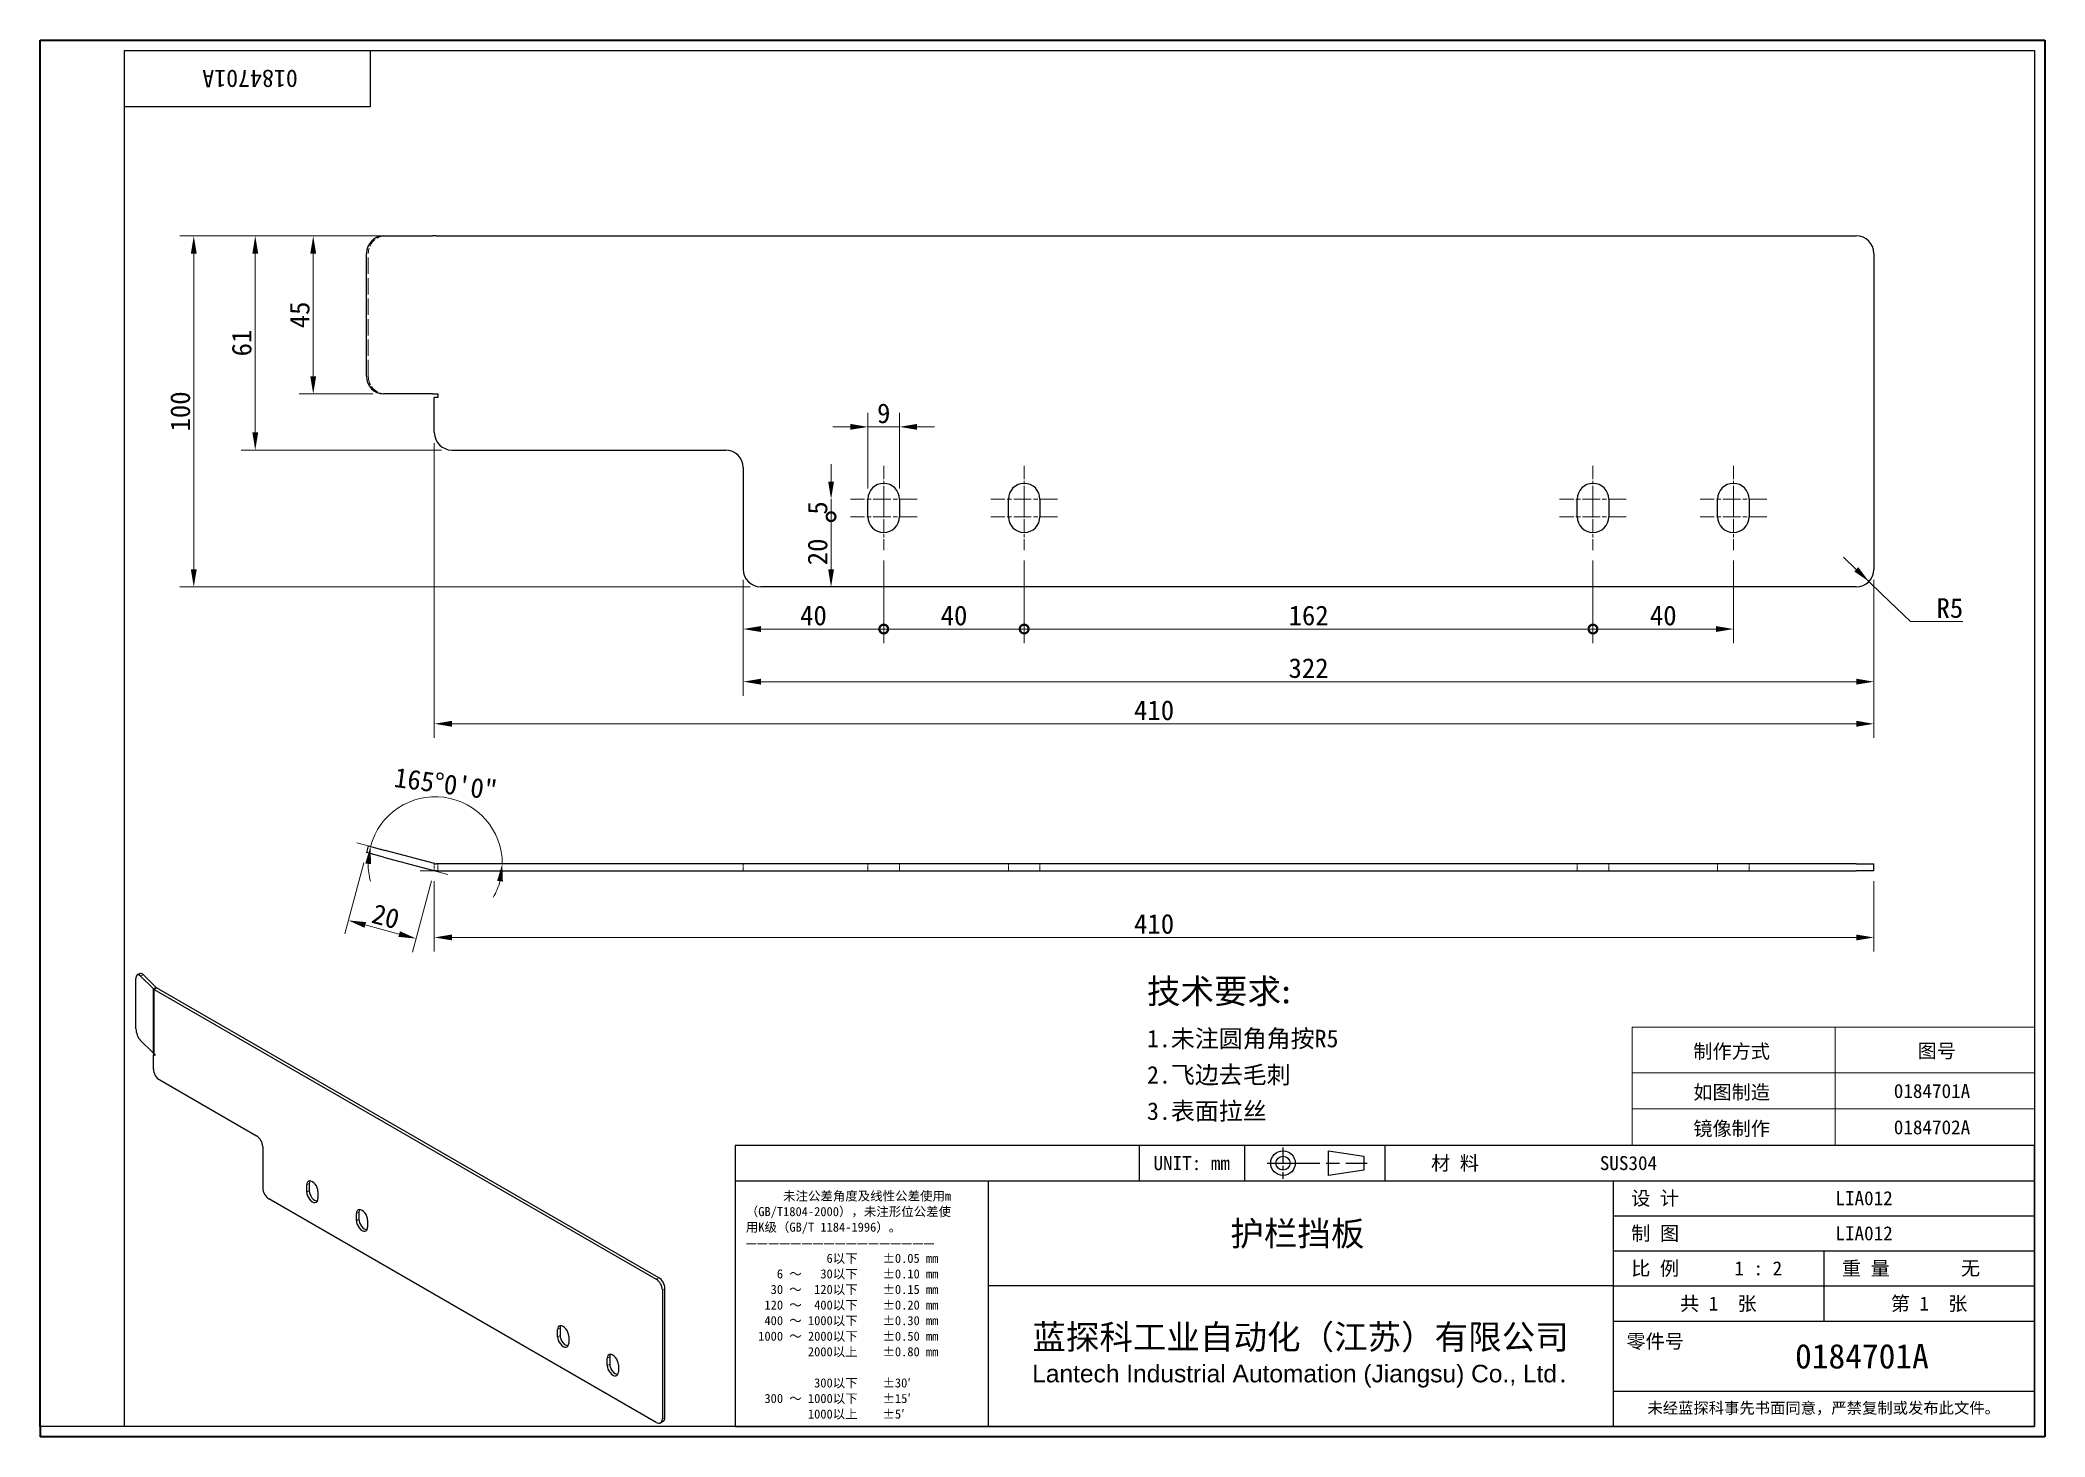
# Model space of a CAD drawing. Header units: millimetres. Extents: x 12 to 583, y 11 to 409.
import ezdxf
from ezdxf.enums import TextEntityAlignment as Align

# ---------------------------------------------------------------- set-up
doc = ezdxf.new("R2010")
doc.units = ezdxf.units.MM
doc.header["$LTSCALE"] = 2
doc.linetypes.add('CHAIN', pattern=[0.3543, 0.2362, -0.0295, 0.0591, -0.0295])
doc.linetypes.add('DASHED', pattern=[0.2067, 0.1654, -0.0413])
for name, color, linetype, lineweight in [('1', 7, 'Continuous', 18), ('可见 (ISO)', 7, 'Continuous', 25), ('可见窄的 (ISO)', 7, 'Continuous', 18), ('图框 (ISO)', 7, 'Continuous', 35), ('标题 (ISO)', 7, 'Continuous', 25)]:
    doc.layers.add(name, color=color, linetype=linetype, lineweight=lineweight)
for name, color, linetype, lineweight, true_color in [('中心标记 (ISO)', 1, 'CHAIN', 18, 0xff0000), ('尺寸 (ISO)', 7, 'Continuous', 18, 0x008000), ('符号 (ISO)', 7, 'Continuous', 18, 0x008000), ('隐藏 (ISO)', 5, 'DASHED', 18, 0x0000ff)]:
    doc.layers.add(name, color=color, linetype=linetype, lineweight=lineweight, true_color=true_color)
doc.styles.add('文本样式164', font='SimSun.ttf')
doc.styles.add('文本样式165', font='SimSun.ttf')
doc.styles.add('文本样式74', font='SimSun.ttf')
doc.styles.add('最新国标', font='simfang.ttf')
doc.styles.add('注释文本 (ISO)', font='simfang.ttf')
doc.dimstyles.new('默认 (GB)', dxfattribs={"dimscale": 2, "dimtxt": 2.8, "dimasz": 2.5, "dimexe": 2, "dimexo": 1.5, "dimgap": 0.5, "dimtad": 1, "dimtoh": 1, "dimdsep": 46, "dimtxsty": '最新国标', "dimcen": 0.09, "dimdle": 10, "dimclrd": 256, "dimclre": 256, "dimclrt": 256, "dimaunit": 1, "dimadec": 3, "dimazin": 2, "dimtfac": 0.535714, "dimtdec": 3, "dimtmove": 0, "dimatfit": 3, "dimfxl": 0, "dimtolj": 1, "dimlwd": -1, "dimlwe": -1, "dimarcsym": 0})

# ---------------------------------------------------------------- blocks, each defined once
blk = doc.blocks.new('图框 最新国标')
at = {"layer": '图框 (ISO)'}
for p, q in [((6, 7), (6, 204.5)), ((6, 204.5), (291.5, 204.5)), ((291.5, 204.5), (291.5, 5.5)), ((6, 7), (6, 5.5)), ((6, 7), (6, 5.5)), ((291.5, 5.5), (6, 5.5))]:
    blk.add_line(p, q, dxfattribs=at)
at = {"layer": '图框 (ISO)', "color": 7, "linetype": 'Continuous', "lineweight": 25}
for p, q in [((18, 203), (290, 203)), ((18, 7), (18, 203)), ((18, 203), (290, 203)), ((53, 203), (53, 195)), ((290, 203), (290, 7)), ((290, 203), (290, 7)), ((53, 195), (18, 195)), ((290, 7), (6, 7)), ((290, 7), (18, 7))]:
    blk.add_line(p, q, dxfattribs=at)
at = {"layer": '图框 (ISO)', "style": '文本样式74'}
blk.add_attdef('零件代号_001', (42.7, 200.25), '', height=2.5, rotation=180, dxfattribs=at)
blk = doc.blocks.new('标题栏 最新国标')
at = {"layer": '标题 (ISO)'}
for p, q in [((381.98, -183.84), (196.98, -183.84)), ((196.98, -183.84), (196.98, -223.84)), ((254.48, -183.84), (254.48, -188.84)), ((269.48, -183.84), (269.48, -188.84)), ((281.48, -188.09), (281.48, -184.59)), ((281.48, -184.59), (286.48, -185.34)), ((286.48, -185.34), (286.48, -187.34)), ((289.48, -183.84), (289.48, -188.84)), ((381.98, -223.84), (381.98, -183.84)), ((383.48, -183.84), (383.48, -225.34)), ((286.48, -187.34), (281.48, -188.09)), ((196.98, -188.84), (381.98, -188.84)), ((232.98, -188.84), (232.98, -223.84)), ((321.98, -188.84), (321.98, -223.84)), ((321.98, -193.84), (381.98, -193.84)), ((321.98, -198.84), (381.98, -198.84)), ((351.98, -198.84), (351.98, -208.84)), ((321.98, -203.84), (232.98, -203.84)), ((321.98, -203.84), (381.98, -203.84)), ((321.98, -208.84), (381.98, -208.84)), ((321.98, -218.84), (381.98, -218.84)), ((196.98, -223.84), (381.98, -223.84)), ((383.48, -225.34), (196.98, -225.34))]:
    blk.add_line(p, q, dxfattribs=at)
at = {"layer": '标题 (ISO)', "linetype": 'CHAIN', "ltscale": 5.000333}
blk.add_line((274.98, -184.09), (274.98, -188.59), dxfattribs=at)
at = {"layer": '标题 (ISO)', "linetype": 'CHAIN', "ltscale": 15.834605}
blk.add_line((272.73, -186.34), (286.98, -186.34), dxfattribs=at)
at = {"layer": '标题 (ISO)'}
for radius in [1.75, 1]:
    blk.add_circle((274.98, -186.34), radius, dxfattribs=at)
at = {"layer": '1', "style": '文本样式164'}
for s, p in [('UNIT: mm', (261.98, -186.34)), ('材 料', (299.48, -186.34)), ('设 计', (327.98, -191.34)), ('制 图', (327.98, -196.34)), ('比 例', (327.98, -201.34)), ('重 量', (357.98, -201.34)), ('共 1  张', (336.98, -206.34)), ('第 1  张', (366.98, -206.34))]:
    blk.add_text(s, height=2, dxfattribs=at).set_placement(p, align=Align.MIDDLE_CENTER)
at = {"layer": '标题 (ISO)', "style": '注释文本 (ISO)'}
for s, insert, char_height, attachment_point, line_spacing_factor in [('\\fSimSun|b0|i0;{\\H1.3000;      未注公差角度及线性公差使用m\\P}\\fSimSun|b0|i0;{\\H1.3000;（GB/T1804-2000），未注形位公差使\\P}\\fSimSun|b0|i0;{\\H1.3000;用K级（GB/T 1184-1996）。\\P}\\fSimSun|b0|i0;{\\H1.3000;—————————————————\\P}\\fSimSun|b0|i0;{\\H1.3000;             6以下    ±0.05 mm\\P}\\fSimSun|b0|i0;{\\H1.3000;     6 ～   30以下    ±0.10 mm\\P}\\fSimSun|b0|i0;{\\H1.3000;    30 ～  120以下    ±0.15 mm\\P}\\fSimSun|b0|i0;{\\H1.3000;   120 ～  400以下    ±0.20 mm\\P}\\fSimSun|b0|i0;{\\H1.3000;   400 ～ 1000以下    ±0.30 mm\\P}\\fSimSun|b0|i0;{\\H1.3000;  1000 ～ 2000以下    ±0.50 mm\\P}\\fSimSun|b0|i0;{\\H1.3000;          2000以上    ±0.80 mm\\P}\\fSimSun|b0|i0;{\\H1.3000;\\P}\\fSimSun|b0|i0;{\\H1.3000;           300以下    ±30′\\P}\\fSimSun|b0|i0;{\\H1.3000;   300 ～ 1000以下    ±15′\\P}\\fSimSun|b0|i0;{\\H1.3000;          1000以上    ±5′}', (198.48, -206.63), 1.3, 4, 1.023913), ('{\\fMicrosoft YaHei|b0|i0|c134|p34;\\H1.75x;蓝探科工业自动化（江苏）有限公司\\P\\fArial|b0|i0|c0|p34;\\H0.71429x;Lantech Industrial Automation (Jiangsu) Co., Ltd\\fFangSong|b0|i0|c134|p49;.\\H1.15195x; }', (277.48, -213.84), 2, 5, 0.978695)]:
    blk.add_mtext(s, dxfattribs=dict(at, insert=insert, char_height=char_height, attachment_point=attachment_point, line_spacing_factor=line_spacing_factor))
at = {"layer": '标题 (ISO)', "attachment_point": 5, "style": '注释文本 (ISO)'}
for s, insert, char_height in [('\\fFangSong|b0|i0;零件号', (327.98, -211.84), 2), ('\\fSimSun|b0|i0;{\\H1.6000;未经蓝探科事先书面同意，严禁复制或发布此文件。}', (351.98, -221.34), 1.6)]:
    blk.add_mtext(s, dxfattribs=dict(at, insert=insert, char_height=char_height))
at = {"layer": '标题 (ISO)'}
for tag, p, height, style in [('材料_001', (320.09, -187.33), 2, '注释文本 (ISO)'), ('设计人_001', (353.65, -192.33), 2, '注释文本 (ISO)'), ('库存编号_001', (267.48, -198.12), 3.5, '文本样式165'), ('设计人_001', (353.65, -197.33), 2, '注释文本 (ISO)'), ('视图比例_001', (339.26, -202.33), 2, '注释文本 (ISO)'), ('质量\\P3;_001', (371.53, -202.3), 2, '注释文本 (ISO)'), ('零件代号_001', (347.9, -215.59), 3.5, '文本样式165')]:
    blk.add_attdef(tag, p, '', height=height, dxfattribs=dict(at, style=style))
blk = doc.blocks.new('*D5')
at = {"layer": 'Defpoints', "color": 0, "transparency": 16777216}
for p in [(109.79, 353.19), (89.79, 308.19), (109.79, 308.19)]:
    blk.add_point(p, dxfattribs=at)
at = {"layer": '尺寸 (ISO)', "color": 116, "true_color": 0x00803f, "transparency": 16777216}
for p, q in [((106.79, 353.19), (85.79, 353.19)), ((89.79, 348.19), (89.79, 313.19)), ((106.79, 308.19), (85.79, 308.19))]:
    blk.add_line(p, q, dxfattribs=at)
for points in [[(88.96, 348.19), (90.62, 348.19), (89.79, 353.19)], [(88.96, 313.19), (90.62, 313.19), (89.79, 308.19)]]:
    blk.add_solid(points, dxfattribs=at)
at = {"layer": '尺寸 (ISO)', "transparency": 16777216, "insert": (85.96, 330.69), "char_height": 5.6, "attachment_point": 5, "rotation": 90, "style": '最新国标'}
blk.add_mtext('\\A1;45', dxfattribs=at)
blk = doc.blocks.new('*D6')
at = {"layer": 'Defpoints', "color": 0, "transparency": 16777216}
for p in [(124.81, 353.19), (73.28, 292.19), (129.28, 292.19)]:
    blk.add_point(p, dxfattribs=at)
at = {"layer": '尺寸 (ISO)', "color": 116, "true_color": 0x00803f, "transparency": 16777216}
for p, q in [((121.81, 353.19), (69.28, 353.19)), ((73.28, 348.19), (73.28, 297.19)), ((126.28, 292.19), (69.28, 292.19))]:
    blk.add_line(p, q, dxfattribs=at)
for points in [[(72.45, 348.19), (74.11, 348.19), (73.28, 353.19)], [(72.45, 297.19), (74.11, 297.19), (73.28, 292.19)]]:
    blk.add_solid(points, dxfattribs=at)
at = {"layer": '尺寸 (ISO)', "transparency": 16777216, "insert": (69.45, 322.69), "char_height": 5.6, "attachment_point": 5, "rotation": 90, "style": '最新国标'}
blk.add_mtext('\\A1;61', dxfattribs=at)
blk = doc.blocks.new('*D7')
at = {"layer": 'Defpoints', "color": 0, "transparency": 16777216}
for p in [(124.81, 353.19), (55.77, 253.19), (217.28, 253.19)]:
    blk.add_point(p, dxfattribs=at)
at = {"layer": '尺寸 (ISO)', "color": 116, "true_color": 0x00803f, "transparency": 16777216}
for p, q in [((121.81, 353.19), (51.77, 353.19)), ((55.77, 348.19), (55.77, 258.19)), ((214.28, 253.19), (51.77, 253.19))]:
    blk.add_line(p, q, dxfattribs=at)
for points in [[(54.94, 348.19), (56.6, 348.19), (55.77, 353.19)], [(54.94, 258.19), (56.6, 258.19), (55.77, 253.19)]]:
    blk.add_solid(points, dxfattribs=at)
at = {"layer": '尺寸 (ISO)', "transparency": 16777216, "insert": (51.94, 303.19), "char_height": 5.6, "attachment_point": 5, "rotation": 90, "style": '最新国标'}
blk.add_mtext('\\A1;100', dxfattribs=at)
blk = doc.blocks.new('*D8')
at = {"layer": 'Defpoints', "color": 0, "transparency": 16777216}
for p in [(135.5, 189.96), (121.64, 175.09), (124.54, 174.31), (529.28, 174.31)]:
    blk.add_point(p, dxfattribs=at)
at = {"layer": '尺寸 (ISO)', "color": 116, "true_color": 0x00803f, "transparency": 16777216}
blk.add_line((118.75, 175.86), (102.23, 180.29), dxfattribs=at)
for start, end in [(0, 165), (180.0432, 195.0863), (329.9137, 344.9568)]:
    blk.add_arc((124.54, 174.31), 19.1, start, end, dxfattribs=at)
for points in [[(104.62, 174.4), (106.27, 174.19), (106.09, 179.25)], [(142.16, 169.46), (143.81, 169.24), (143.64, 174.31)]]:
    blk.add_solid(points, dxfattribs=at)
at = {"layer": '尺寸 (ISO)', "transparency": 16777216, "insert": (127.54, 197.04), "char_height": 5.6, "attachment_point": 5, "rotation": 352.5, "style": '最新国标'}
blk.add_mtext('\\A1;165°0\'0"', dxfattribs=at)
blk = doc.blocks.new('*D9')
at = {"layer": 'Defpoints', "color": 0, "transparency": 16777216}
for p in [(104.96, 177.49), (124.28, 172.31), (99.78, 158.17)]:
    blk.add_point(p, dxfattribs=at)
at = {"layer": '尺寸 (ISO)', "color": 116, "true_color": 0x00803f, "transparency": 16777216}
for p, q in [((104.18, 174.59), (98.75, 154.3)), ((123.5, 169.41), (118.07, 149.13)), ((114.27, 154.29), (104.61, 156.87))]:
    blk.add_line(p, q, dxfattribs=at)
for points in [[(104.83, 157.68), (104.4, 156.07), (99.78, 158.17)], [(114.49, 155.09), (114.06, 153.48), (119.1, 152.99)]]:
    blk.add_solid(points, dxfattribs=at)
at = {"layer": '尺寸 (ISO)', "transparency": 16777216, "insert": (110.44, 159.28), "char_height": 5.6, "attachment_point": 5, "rotation": 345, "style": '最新国标'}
blk.add_mtext('\\A1;20', dxfattribs=at)
blk = doc.blocks.new('*D10')
at = {"layer": 'Defpoints', "color": 0, "transparency": 16777216}
for p in [(124.28, 172.31), (534.28, 172.31), (534.28, 153.31)]:
    blk.add_point(p, dxfattribs=at)
at = {"layer": '尺寸 (ISO)', "color": 116, "true_color": 0x00803f, "transparency": 16777216}
for p, q in [((124.28, 169.31), (124.28, 149.31)), ((534.28, 169.31), (534.28, 149.31)), ((129.28, 153.31), (529.28, 153.31))]:
    blk.add_line(p, q, dxfattribs=at)
for points in [[(129.28, 154.14), (129.28, 152.48), (124.28, 153.31)], [(529.28, 154.14), (529.28, 152.48), (534.28, 153.31)]]:
    blk.add_solid(points, dxfattribs=at)
at = {"layer": '尺寸 (ISO)', "transparency": 16777216, "insert": (329.28, 157.14), "char_height": 5.6, "attachment_point": 5, "style": '最新国标'}
blk.add_mtext('\\A1;410', dxfattribs=at)
blk = doc.blocks.new('_DotSmall')
at = {"color": 0, "linetype": 'ByBlock', "const_width": 0.5}
blk.add_lwpolyline([(-0.0625, 0, 1), (0.0625, 0, 1)], format="xyb", close=True, dxfattribs=at)
blk = doc.blocks.new('*D11')
at = {"layer": 'Defpoints', "color": 0, "transparency": 16777216}
for p in [(252.28, 263.69), (212.28, 258.19), (252.28, 241.19)]:
    blk.add_point(p, dxfattribs=at)
at = {"layer": '尺寸 (ISO)', "color": 116, "true_color": 0x00803f, "transparency": 16777216}
for p, q in [((252.28, 260.69), (252.28, 237.19)), ((212.28, 255.19), (212.28, 237.19)), ((217.28, 241.19), (252.28, 241.19))]:
    blk.add_line(p, q, dxfattribs=at)
blk.add_solid([(217.28, 242.03), (217.28, 240.36), (212.28, 241.19)], dxfattribs=at)
at = {"layer": '尺寸 (ISO)', "color": 116, "true_color": 0x00803f, "transparency": 16777216, "xscale": 5, "yscale": 5, "zscale": 5}
blk.add_blockref('_DotSmall', (252.28, 241.19), dxfattribs=at)
at = {"layer": '尺寸 (ISO)', "transparency": 16777216, "insert": (232.26, 245.02), "char_height": 5.6, "attachment_point": 5, "style": '最新国标'}
blk.add_mtext('\\A1;40', dxfattribs=at)
blk = doc.blocks.new('*D13')
at = {"layer": 'Defpoints', "color": 0, "transparency": 16777216}
for p in [(252.28, 263.69), (292.28, 263.69), (292.28, 241.19)]:
    blk.add_point(p, dxfattribs=at)
at = {"layer": '尺寸 (ISO)', "color": 116, "true_color": 0x00803f, "transparency": 16777216}
for p, q in [((252.28, 260.69), (252.28, 237.19)), ((292.28, 260.69), (292.28, 237.19)), ((252.28, 241.19), (292.28, 241.19))]:
    blk.add_line(p, q, dxfattribs=at)
at = {"layer": '尺寸 (ISO)', "color": 116, "true_color": 0x00803f, "transparency": 16777216, "xscale": 5, "yscale": 5, "zscale": 5, "rotation": 180}
blk.add_blockref('_DotSmall', (252.28, 241.19), dxfattribs=at)
at = {"layer": '尺寸 (ISO)', "color": 116, "true_color": 0x00803f, "transparency": 16777216, "xscale": 5, "yscale": 5, "zscale": 5}
blk.add_blockref('_DotSmall', (292.28, 241.19), dxfattribs=at)
at = {"layer": '尺寸 (ISO)', "transparency": 16777216, "insert": (272.3, 245.02), "char_height": 5.6, "attachment_point": 5, "style": '最新国标'}
blk.add_mtext('\\A1;40', dxfattribs=at)
blk = doc.blocks.new('*D14')
at = {"layer": 'Defpoints', "color": 0, "transparency": 16777216}
for p in [(292.28, 263.69), (454.28, 263.69), (454.28, 241.19)]:
    blk.add_point(p, dxfattribs=at)
at = {"layer": '尺寸 (ISO)', "color": 116, "true_color": 0x00803f, "transparency": 16777216}
for p, q in [((292.28, 260.69), (292.28, 237.19)), ((454.28, 260.69), (454.28, 237.19)), ((292.28, 241.19), (454.28, 241.19))]:
    blk.add_line(p, q, dxfattribs=at)
at = {"layer": '尺寸 (ISO)', "color": 116, "true_color": 0x00803f, "transparency": 16777216, "xscale": 5, "yscale": 5, "zscale": 5, "rotation": 180}
blk.add_blockref('_DotSmall', (292.28, 241.19), dxfattribs=at)
at = {"layer": '尺寸 (ISO)', "color": 116, "true_color": 0x00803f, "transparency": 16777216, "xscale": 5, "yscale": 5, "zscale": 5}
blk.add_blockref('_DotSmall', (454.28, 241.19), dxfattribs=at)
at = {"layer": '尺寸 (ISO)', "transparency": 16777216, "insert": (373.3, 245.02), "char_height": 5.6, "attachment_point": 5, "style": '最新国标'}
blk.add_mtext('\\A1;162', dxfattribs=at)
blk = doc.blocks.new('*D15')
at = {"layer": 'Defpoints', "color": 0, "transparency": 16777216}
for p in [(454.28, 263.69), (494.28, 263.69), (494.28, 241.19)]:
    blk.add_point(p, dxfattribs=at)
at = {"layer": '尺寸 (ISO)', "color": 116, "true_color": 0x00803f, "transparency": 16777216}
for p, q in [((454.28, 260.69), (454.28, 237.19)), ((494.28, 260.69), (494.28, 237.19)), ((454.28, 241.19), (489.28, 241.19))]:
    blk.add_line(p, q, dxfattribs=at)
blk.add_solid([(489.28, 242.03), (489.28, 240.36), (494.28, 241.19)], dxfattribs=at)
at = {"layer": '尺寸 (ISO)', "color": 116, "true_color": 0x00803f, "transparency": 16777216, "xscale": 5, "yscale": 5, "zscale": 5, "rotation": 180}
blk.add_blockref('_DotSmall', (454.28, 241.19), dxfattribs=at)
at = {"layer": '尺寸 (ISO)', "transparency": 16777216, "insert": (474.3, 245.02), "char_height": 5.6, "attachment_point": 5, "style": '最新国标'}
blk.add_mtext('\\A1;40', dxfattribs=at)
blk = doc.blocks.new('*D16')
at = {"layer": 'Defpoints', "color": 0, "transparency": 16777216}
for p in [(212.28, 258.19), (534.28, 258.19), (534.28, 226.19)]:
    blk.add_point(p, dxfattribs=at)
at = {"layer": '尺寸 (ISO)', "color": 116, "true_color": 0x00803f, "transparency": 16777216}
for p, q in [((212.28, 255.19), (212.28, 222.19)), ((534.28, 255.19), (534.28, 222.19)), ((217.28, 226.19), (529.28, 226.19))]:
    blk.add_line(p, q, dxfattribs=at)
for points in [[(217.28, 227.03), (217.28, 225.36), (212.28, 226.19)], [(529.28, 227.03), (529.28, 225.36), (534.28, 226.19)]]:
    blk.add_solid(points, dxfattribs=at)
at = {"layer": '尺寸 (ISO)', "transparency": 16777216, "insert": (373.28, 230.02), "char_height": 5.6, "attachment_point": 5, "style": '最新国标'}
blk.add_mtext('\\A1;322', dxfattribs=at)
blk = doc.blocks.new('*D17')
at = {"layer": 'Defpoints', "color": 0, "transparency": 16777216}
for p in [(124.28, 297.19), (534.28, 258.19), (534.28, 214.19)]:
    blk.add_point(p, dxfattribs=at)
at = {"layer": '尺寸 (ISO)', "color": 116, "true_color": 0x00803f, "transparency": 16777216}
for p, q in [((124.28, 294.19), (124.28, 210.19)), ((534.28, 255.19), (534.28, 210.19)), ((129.28, 214.19), (529.28, 214.19))]:
    blk.add_line(p, q, dxfattribs=at)
for points in [[(129.28, 215.03), (129.28, 213.36), (124.28, 214.19)], [(529.28, 215.03), (529.28, 213.36), (534.28, 214.19)]]:
    blk.add_solid(points, dxfattribs=at)
at = {"layer": '尺寸 (ISO)', "transparency": 16777216, "insert": (329.28, 218.02), "char_height": 5.6, "attachment_point": 5, "style": '最新国标'}
blk.add_mtext('\\A1;410', dxfattribs=at)
blk = doc.blocks.new('*D18')
at = {"layer": 'Defpoints', "color": 0, "transparency": 16777216}
for p in [(529.28, 258.19), (532.88, 254.72)]:
    blk.add_point(p, dxfattribs=at)
at = {"layer": '尺寸 (ISO)', "color": 116, "true_color": 0x00803f, "transparency": 16777216}
for p, q in [((529.28, 258.19), (525.68, 261.66)), ((529.28, 258.19), (532.88, 254.72)), ((532.88, 254.72), (536.48, 251.25)), ((544.73, 243.29), (536.48, 251.25)), ((559.63, 243.29), (544.73, 243.29))]:
    blk.add_line(p, q, dxfattribs=at)
blk.add_solid([(529.86, 258.79), (528.7, 257.59), (532.88, 254.72)], dxfattribs=at)
at = {"layer": '尺寸 (ISO)', "transparency": 16777216, "insert": (555.92, 247.13), "char_height": 5.6, "attachment_point": 5, "style": '最新国标'}
blk.add_mtext('\\A1;R5', dxfattribs=at)
blk = doc.blocks.new('*D19')
at = {"layer": 'Defpoints', "color": 0, "transparency": 16777216}
for p in [(256.78, 298.79), (247.78, 278.19), (256.78, 278.19)]:
    blk.add_point(p, dxfattribs=at)
at = {"layer": '尺寸 (ISO)', "color": 116, "true_color": 0x00803f, "transparency": 16777216}
for p, q in [((247.78, 281.19), (247.78, 302.79)), ((256.78, 281.19), (256.78, 302.79)), ((242.78, 298.79), (237.78, 298.79)), ((247.78, 298.79), (256.78, 298.79)), ((261.78, 298.79), (266.78, 298.79))]:
    blk.add_line(p, q, dxfattribs=at)
for points in [[(242.78, 299.63), (242.78, 297.96), (247.78, 298.79)], [(261.78, 299.63), (261.78, 297.96), (256.78, 298.79)]]:
    blk.add_solid(points, dxfattribs=at)
at = {"layer": '尺寸 (ISO)', "transparency": 16777216, "insert": (252.28, 302.63), "char_height": 5.6, "attachment_point": 5, "style": '最新国标'}
blk.add_mtext('\\A1;9', dxfattribs=at)
blk = doc.blocks.new('*D20')
at = {"layer": 'Defpoints', "color": 0, "transparency": 16777216}
for p in [(237.28, 273.19), (252.28, 273.19), (217.28, 253.19)]:
    blk.add_point(p, dxfattribs=at)
at = {"layer": '尺寸 (ISO)', "color": 116, "true_color": 0x00803f, "transparency": 16777216}
blk.add_line((237.28, 258.19), (237.28, 273.19), dxfattribs=at)
blk.add_solid([(236.45, 258.19), (238.11, 258.19), (237.28, 253.19)], dxfattribs=at)
at = {"layer": '尺寸 (ISO)', "color": 116, "true_color": 0x00803f, "transparency": 16777216, "xscale": 5, "yscale": 5, "zscale": 5, "rotation": 90}
blk.add_blockref('_DotSmall', (237.28, 273.19), dxfattribs=at)
at = {"layer": '尺寸 (ISO)', "transparency": 16777216, "insert": (233.45, 263.17), "char_height": 5.6, "attachment_point": 5, "rotation": 90, "style": '最新国标'}
blk.add_mtext('\\A1;20', dxfattribs=at)
blk = doc.blocks.new('*D21')
at = {"layer": 'Defpoints', "color": 0, "transparency": 16777216}
for p in [(237.28, 278.19), (252.28, 278.19), (252.28, 273.19)]:
    blk.add_point(p, dxfattribs=at)
at = {"layer": '尺寸 (ISO)', "color": 116, "true_color": 0x00803f, "transparency": 16777216}
for p, q in [((237.28, 283.19), (237.28, 288.19)), ((237.28, 273.19), (237.28, 278.19)), ((237.28, 273.19), (237.28, 268.19))]:
    blk.add_line(p, q, dxfattribs=at)
blk.add_solid([(236.45, 283.19), (238.11, 283.19), (237.28, 278.19)], dxfattribs=at)
at = {"layer": '尺寸 (ISO)', "color": 116, "true_color": 0x00803f, "transparency": 16777216, "xscale": 5, "yscale": 5, "zscale": 5, "rotation": 90}
blk.add_blockref('_DotSmall', (237.28, 273.19), dxfattribs=at)
at = {"layer": '尺寸 (ISO)', "transparency": 16777216, "insert": (233.45, 275.69), "char_height": 5.6, "attachment_point": 5, "rotation": 90, "style": '最新国标'}
blk.add_mtext('\\A1;5', dxfattribs=at)
blk = doc.blocks.new('表格1')
at = {"layer": '符号 (ISO)'}
for p, q in [((232.72, 63.89), (290, 63.89)), ((232.72, 63.89), (232.72, 57.35)), ((261.65, 63.89), (261.65, 57.35)), ((290, 63.89), (290, 57.35)), ((232.72, 57.35), (290, 57.35)), ((232.72, 57.35), (232.72, 47)), ((261.65, 57.35), (261.65, 47)), ((290, 57.35), (290, 47)), ((232.72, 52.23), (290, 52.23)), ((232.72, 47), (290, 47))]:
    blk.add_line(p, q, dxfattribs=at)
at = {"layer": '符号 (ISO)', "char_height": 2, "attachment_point": 7, "style": '注释文本 (ISO)'}
for s, insert in [('制作方式', (241.43, 59.21)), ('图号', (273.37, 59.27)), ('如图制造', (241.44, 53.39)), ('0184701A', (269.98, 53.75)), ('镜像制作', (241.43, 48.2)), ('0184702A', (269.98, 48.58))]:
    blk.add_mtext(s, dxfattribs=dict(at, insert=insert))

msp = doc.modelspace()

# ---------------------------------------------------------------- linework, layer by layer
at = {"layer": '中心标记 (ISO)', "ltscale": 8.056153}
for p, q in [((252.279, 287.693), (252.279, 273.193)), ((292.279, 287.693), (292.279, 273.193)), ((454.279, 287.693), (454.279, 273.193)), ((494.279, 287.693), (494.279, 273.193)), ((252.279, 278.193), (252.279, 263.693)), ((292.279, 278.193), (292.279, 263.693)), ((454.279, 278.193), (454.279, 263.693)), ((494.279, 278.193), (494.279, 263.693))]:
    msp.add_line(p, q, dxfattribs=at)
at = {"layer": '中心标记 (ISO)', "ltscale": 10.556371}
for p, q in [((261.779, 278.193), (242.779, 278.193)), ((301.779, 278.193), (282.779, 278.193)), ((463.779, 278.193), (444.779, 278.193)), ((503.779, 278.193), (484.779, 278.193)), ((261.779, 273.193), (242.779, 273.193)), ((301.779, 273.193), (282.779, 273.193)), ((463.779, 273.193), (444.779, 273.193)), ((503.779, 273.193), (484.779, 273.193))]:
    msp.add_line(p, q, dxfattribs=at)
at = {"layer": '可见 (ISO)'}
for p, q in [((109.79, 353.193), (123.77, 353.193)), ((124.806, 353.193), (123.77, 353.193)), ((124.806, 353.193), (529.279, 353.193)), ((104.961, 313.193), (104.961, 348.193)), ((534.279, 348.193), (534.279, 258.193)), ((123.77, 308.193), (109.79, 308.193)), ((123.77, 308.193), (124.806, 308.193)), ((124.279, 297.193), (124.279, 307.193)), ((125.279, 307.193), (124.279, 307.193)), ((124.806, 308.193), (125.279, 308.193)), ((125.279, 308.193), (125.279, 307.193)), ((129.279, 292.193), (207.279, 292.193)), ((212.279, 287.193), (212.279, 258.193)), ((247.779, 273.193), (247.779, 278.193)), ((256.779, 278.193), (256.779, 273.193)), ((287.779, 273.193), (287.779, 278.193)), ((296.779, 278.193), (296.779, 273.193)), ((449.779, 273.193), (449.779, 278.193)), ((458.779, 278.193), (458.779, 273.193)), ((489.779, 273.193), (489.779, 278.193)), ((498.779, 278.193), (498.779, 273.193)), ((529.279, 253.193), (217.279, 253.193)), ((105.478, 179.419), (104.961, 177.487)), ((109.79, 176.193), (104.961, 177.487)), ((105.478, 179.419), (110.308, 178.125)), ((124.288, 174.379), (110.308, 178.125)), ((109.79, 176.193), (123.77, 172.447)), ((124.279, 172.31), (124.279, 172.345)), ((124.806, 172.31), (124.279, 172.31)), ((529.279, 174.31), (124.806, 174.31)), ((124.806, 172.31), (529.279, 172.31)), ((529.279, 174.31), (534.279, 174.31)), ((534.279, 172.31), (529.279, 172.31)), ((534.279, 172.31), (534.279, 174.31)), ((40.625, 142.999), (39.759, 142.71)), ((39.299, 127.3), (39.299, 141.588)), ((40.549, 142.38), (44.168, 138.761)), ((45.034, 139.05), (41.415, 142.668)), ((44.486, 138.522), (187.489, 55.959)), ((188.196, 56.368), (45.193, 138.93)), ((44.168, 120.39), (40.549, 124.008)), ((44.299, 119.85), (44.653, 120.054)), ((44.486, 120.151), (44.653, 120.054)), ((44.653, 120.054), (44.653, 119.646)), ((44.299, 115.768), (44.299, 119.85)), ((44.653, 119.646), (44.299, 119.85)), ((46.067, 112.706), (73.644, 96.784)), ((75.412, 93.722), (75.412, 81.883)), ((87.963, 80.76), (87.963, 82.802)), ((88.67, 83.21), (88.67, 81.169)), ((91.145, 80.965), (91.145, 78.923)), ((187.489, 15.135), (77.18, 78.821)), ((102.105, 72.595), (102.105, 74.637)), ((102.813, 75.045), (102.813, 73.004)), ((105.287, 72.8), (105.287, 70.758)), ((189.256, 52.897), (189.256, 16.155)), ((189.963, 16.563), (189.963, 53.306)), ((159.381, 39.527), (159.381, 41.569)), ((160.088, 41.977), (160.088, 39.936)), ((162.563, 39.731), (162.563, 37.69)), ((173.523, 31.362), (173.523, 33.404)), ((174.23, 33.812), (174.23, 31.771)), ((176.705, 31.566), (176.705, 29.525)), ((189.446, 15.419), (188.739, 15.011))]:
    msp.add_line(p, q, dxfattribs=at)
for centre, radius, start, end in [((529.279, 348.193), 5, 0, 90), ((129.279, 297.193), 5, 180, 270), ((207.279, 287.193), 5, 0, 90), ((252.279, 278.193), 4.5, 0, 180), ((292.279, 278.193), 4.5, 0, 180), ((454.279, 278.193), 4.5, 0, 180), ((494.279, 278.193), 4.5, 0, 180), ((252.279, 273.193), 4.5, 180, 0), ((292.279, 273.193), 4.5, 180, 0), ((454.279, 273.193), 4.5, 180, 0), ((494.279, 273.193), 4.5, 180, 0), ((217.279, 258.193), 5, 180, 270), ((529.279, 258.193), 5, 270, 0), ((124.806, 176.31), 4, 255, 270), ((124.806, 176.31), 2, 255, 270)]:
    msp.add_arc(centre, radius, start, end, dxfattribs=at)
for centre, major_axis, ratio, start_param, end_param in [((109.79, 348.193), (0, 5), 0.9659258, 0, 1.5707963), ((109.79, 313.193), (0, -5), 0.9659258, 4.712389, 6.2831853), ((40.549, 140.338), (-0.791, 2.372), 0.4082483, 5.5984661, 7.1692624), ((41.415, 140.627), (-0.791, 2.372), 0.4082483, 5.5984661, 6.2831853), ((45.9, 139.339), (2, 0), 0.5773503, 3.6651914, 3.9269908), ((45.9, 139.339), (-1, 0), 0.5773503, 0.5235988, 0.7853982), ((40.549, 126.05), (-0.791, 2.372), 0.4082483, 0.8860771, 2.4568735), ((45.9, 120.967), (-2, 0), 0.5773503, 0.5235988, 0.7853982), ((46.067, 114.747), (-1.25, 2.165), 0.5773503, 0.7853982, 2.3561945), ((73.644, 94.743), (-1.25, 2.165), 0.5773503, 3.9269908, 5.4977871), ((77.18, 80.862), (-1.25, 2.165), 0.5773503, 0.7853982, 2.3561945), ((89.554, 81.883), (-1.125, 1.949), 0.5773503, 3.9269908, 7.0685835), ((89.554, 79.842), (1.125, -1.949), 0.5773503, 3.9269908, 7.0685835), ((90.261, 82.291), (-1.125, 1.949), 0.5773503, 0.3196873, 0.7853982), ((90.261, 80.25), (1.125, -1.949), 0.5773503, 3.9269908, 5.963498), ((103.696, 73.718), (-1.125, 1.949), 0.5773503, 3.9269908, 7.0685835), ((104.404, 74.126), (-1.125, 1.949), 0.5773503, 0.3196873, 0.7853982), ((103.696, 71.677), (1.125, -1.949), 0.5773503, 3.9269908, 7.0685835), ((104.404, 72.085), (1.125, -1.949), 0.5773503, 3.9269908, 5.963498), ((187.489, 53.918), (1.25, -2.165), 0.5773503, 0.7853982, 2.3561945), ((188.196, 54.326), (-1.25, 2.165), 0.5773503, 3.9269908, 5.4977871), ((160.972, 40.65), (-1.125, 1.949), 0.5773503, 3.9269908, 7.0685835), ((161.679, 41.058), (-1.125, 1.949), 0.5773503, 0.3196873, 0.7853982), ((160.972, 38.609), (1.125, -1.949), 0.5773503, 3.9269908, 7.0685835), ((161.679, 39.017), (1.125, -1.949), 0.5773503, 3.9269908, 5.963498), ((175.114, 32.485), (-1.125, 1.949), 0.5773503, 3.9269908, 7.0685835), ((175.821, 32.893), (-1.125, 1.949), 0.5773503, 0.3196873, 0.7853982), ((175.114, 30.444), (1.125, -1.949), 0.5773503, 3.9269908, 7.0685835), ((175.821, 30.852), (1.125, -1.949), 0.5773503, 3.9269908, 5.963498), ((187.489, 17.176), (1.25, -2.165), 0.5773503, 5.4977871, 7.0685835), ((188.196, 17.584), (1.25, -2.165), 0.5773503, 0, 0.7853982)]:
    msp.add_ellipse(centre, major_axis=major_axis, ratio=ratio, start_param=start_param, end_param=end_param, dxfattribs=at)
at = {"layer": '可见窄的 (ISO)'}
for p, q in [((40.549, 142.38), (41.415, 142.668)), ((44.168, 138.761), (45.034, 139.05)), ((44.168, 120.39), (44.168, 138.761)), ((45.193, 138.93), (44.486, 138.522)), ((44.486, 138.522), (44.486, 120.151)), ((87.963, 82.802), (88.67, 83.21)), ((87.963, 80.76), (88.67, 81.169)), ((102.105, 74.637), (102.813, 75.045)), ((102.105, 72.595), (102.813, 73.004)), ((188.196, 56.368), (187.489, 55.959)), ((189.256, 52.897), (189.963, 53.306)), ((159.381, 41.569), (160.088, 41.977)), ((159.381, 39.527), (160.088, 39.936)), ((173.523, 33.404), (174.23, 33.812)), ((173.523, 31.362), (174.23, 31.771)), ((189.963, 16.563), (189.256, 16.155))]:
    msp.add_line(p, q, dxfattribs=at)
at = {"layer": '尺寸 (ISO)'}
for q in [(120.279, 172.31), (120.279, 172.31), (128.143, 171.275), (128.143, 171.275)]:
    msp.add_line((124.279, 172.31), q, dxfattribs=at)
at = {"layer": '隐藏 (ISO)', "ltscale": 14.110627}
msp.add_line((105.478, 313.193), (105.478, 348.193), dxfattribs=at)
at = {"layer": '隐藏 (ISO)', "ltscale": 0.501416}
msp.add_line((124.279, 174.31), (124.806, 174.31), dxfattribs=at)
at = {"layer": '隐藏 (ISO)', "ltscale": 1.871439}
msp.add_line((124.279, 172.345), (124.279, 174.31), dxfattribs=at)
at = {"layer": '隐藏 (ISO)', "ltscale": 1.904597}
for p, q in [((125.279, 172.31), (125.279, 174.31)), ((212.279, 174.31), (212.279, 172.31)), ((247.779, 172.31), (247.779, 174.31)), ((256.779, 172.31), (256.779, 174.31)), ((287.779, 172.31), (287.779, 174.31)), ((296.779, 172.31), (296.779, 174.31)), ((449.779, 172.31), (449.779, 174.31)), ((458.779, 172.31), (458.779, 174.31)), ((489.779, 172.31), (489.779, 174.31)), ((498.779, 172.31), (498.779, 174.31))]:
    msp.add_line(p, q, dxfattribs=at)
at = {"layer": '隐藏 (ISO)', "ltscale": 7.479626}
for centre, major_axis, start_param, end_param in [((110.308, 348.193), (0, 5), 0, 1.5707963), ((110.308, 313.193), (0, -5), 4.712389, 6.2831853)]:
    msp.add_ellipse(centre, major_axis=major_axis, ratio=0.9659258, start_param=start_param, end_param=end_param, dxfattribs=at)

# ---------------------------------------------------------------- block references
at = {"xscale": 2, "yscale": 2, "zscale": 2}
msp.add_blockref('图框 最新国标', (0, 0), dxfattribs=at).add_auto_attribs({'零件代号_001': '0184701A'})
msp.add_blockref('表格1', (0, 0), dxfattribs=at)
ref = msp.add_blockref('标题栏 最新国标', (-183.965, 461.689), dxfattribs=dict(xscale=2, yscale=2, zscale=2))
ref.add_attrib('零件代号_001', '0184701A', (511.841, 30.5), dxfattribs={"layer": '标题 (ISO)', "height": 7, "style": '文本样式165'})
ref.add_attrib('库存编号_001', '护栏挡板', (350.997, 65.441), dxfattribs={"layer": '标题 (ISO)', "height": 7, "style": '文本样式165'})
ref.add_attrib('质量\\P3;_001', '无', (559.086, 57.08), dxfattribs={"layer": '标题 (ISO)', "height": 4, "style": '注释文本 (ISO)'})
ref.add_attrib('视图比例_001', '1 : 2', (494.56, 57.034), dxfattribs={"layer": '标题 (ISO)', "height": 4, "style": '注释文本 (ISO)'})
ref.add_attrib('设计人_001', 'LIA012', (523.337, 77.023), dxfattribs={"layer": '标题 (ISO)', "height": 4, "style": '注释文本 (ISO)'})
ref.add_attrib('设计人_001', 'LIA012', (523.337, 67.023), dxfattribs={"layer": '标题 (ISO)', "height": 4, "style": '注释文本 (ISO)'})
ref.add_attrib('材料_001', 'SUS304', (456.223, 87.023), dxfattribs={"layer": '标题 (ISO)', "height": 4, "style": '注释文本 (ISO)'})

# ---------------------------------------------------------------- texts
at = {"layer": '符号 (ISO)', "insert": (327.263, 121.137), "char_height": 4, "width": 59.88304, "attachment_point": 4, "line_spacing_factor": 1.240703, "style": '注释文本 (ISO)'}
msp.add_mtext('{\\H1.75x;技术要求\\fCalibri|b0|i0|c0|p34;:\\fFangSong|b0|i0|c134|p49;\\P\\H0.71429x;1.未注圆角角按R5\\P2.飞边去毛刺\\P3.表面拉丝}', dxfattribs=at)

# ---------------------------------------------------------------- dimensions: what is measured, and where the dimension line sits
at = {"layer": '尺寸 (ISO)', "color": 116, "true_color": 0x00803f}
for base, p1, p2, angle, override, picture, middle in [((55.769, 253.193), (124.806, 353.193), (217.279, 253.193), 270, {"dimgap": 0.5, "dimtoh": 0, "dimdec": 2, "dimtol": 0, "dimlim": 0, "dimtp": 0, "dimtm": 0, "dimtdec": 3, "dimtofl": 0, "dimatfit": 1}, '*D7', (55.769, 303.193)), ((73.279, 292.193), (124.806, 353.193), (129.279, 292.193), 270, {"dimgap": 0.5, "dimtoh": 0, "dimdec": 2, "dimtol": 0, "dimlim": 0, "dimtp": 0, "dimtm": 0, "dimtdec": 3, "dimtofl": 0, "dimatfit": 1}, '*D6', (73.279, 322.693)), ((89.79, 308.193), (109.79, 353.193), (109.79, 308.193), 270, {"dimgap": 0.5, "dimtoh": 0, "dimdec": 2, "dimtol": 0, "dimlim": 0, "dimtp": 0, "dimtm": 0, "dimtdec": 3, "dimtofl": 0, "dimatfit": 1}, '*D5', (89.79, 330.693)), ((256.779, 298.794), (247.779, 278.193), (256.779, 278.193), 180, {"dimgap": 0.5, "dimtoh": 0, "dimdec": 2, "dimtol": 0, "dimlim": 0, "dimtp": 0, "dimtm": 0, "dimtdec": 3, "dimtofl": 1, "dimatfit": 1}, '*D19', (252.279, 298.794)), ((534.279, 214.193), (124.279, 297.193), (534.279, 258.193), 180, {"dimgap": 0.5, "dimtoh": 0, "dimdec": 2, "dimtol": 0, "dimlim": 0, "dimtp": 0, "dimtm": 0, "dimtdec": 3, "dimtofl": 0, "dimatfit": 1}, '*D17', (329.279, 214.193)), ((237.279, 278.193), (252.279, 273.193), (252.279, 278.193), 90, {"dimgap": 0.5, "dimtoh": 0, "dimdec": 2, "dimblk1": 'DotSmall', "dimsah": 1, "dimdle": 0, "dimse1": 1, "dimse2": 1, "dimtol": 0, "dimlim": 0, "dimtp": 0, "dimtm": 0, "dimtdec": 3, "dimtofl": 1, "dimatfit": 1}, '*D21', (237.279, 275.693)), ((237.279, 273.193), (217.279, 253.193), (252.279, 273.193), 90, {"dimgap": 0.5, "dimtoh": 0, "dimdec": 2, "dimblk2": 'DotSmall', "dimsah": 1, "dimdle": 0, "dimse1": 1, "dimse2": 1, "dimtol": 0, "dimlim": 0, "dimtp": 0, "dimtm": 0, "dimtdec": 3, "dimtofl": 0, "dimatfit": 1}, '*D20', (237.279, 263.173)), ((252.279, 241.193), (212.279, 258.193), (252.279, 263.693), 180, {"dimgap": 0.5, "dimtoh": 0, "dimdec": 2, "dimblk2": 'DotSmall', "dimsah": 1, "dimdle": 0, "dimtol": 0, "dimlim": 0, "dimtp": 0, "dimtm": 0, "dimtdec": 3, "dimtofl": 0, "dimatfit": 1}, '*D11', (232.259, 241.193)), ((292.279, 241.193), (252.279, 263.693), (292.279, 263.693), 180, {"dimgap": 0.5, "dimtoh": 0, "dimdec": 2, "dimblk1": 'DotSmall', "dimblk2": 'DotSmall', "dimsah": 1, "dimdle": 0, "dimtol": 0, "dimlim": 0, "dimtp": 0, "dimtm": 0, "dimtdec": 3, "dimtofl": 0, "dimatfit": 1}, '*D13', (272.299, 241.193)), ((454.279, 241.193), (292.279, 263.693), (454.279, 263.693), 180, {"dimgap": 0.5, "dimtoh": 0, "dimdec": 2, "dimblk1": 'DotSmall', "dimblk2": 'DotSmall', "dimsah": 1, "dimdle": 0, "dimtol": 0, "dimlim": 0, "dimtp": 0, "dimtm": 0, "dimtdec": 3, "dimtofl": 0, "dimatfit": 1}, '*D14', (373.299, 241.193)), ((494.279, 241.193), (454.279, 263.693), (494.279, 263.693), 180, {"dimgap": 0.5, "dimtoh": 0, "dimdec": 2, "dimblk1": 'DotSmall', "dimsah": 1, "dimdle": 0, "dimtol": 0, "dimlim": 0, "dimtp": 0, "dimtm": 0, "dimtdec": 3, "dimtofl": 0, "dimatfit": 1}, '*D15', (474.299, 241.193)), ((534.279, 226.193), (212.279, 258.193), (534.279, 258.193), 180, {"dimgap": 0.5, "dimtoh": 0, "dimdec": 2, "dimtol": 0, "dimlim": 0, "dimtp": 0, "dimtm": 0, "dimtdec": 3, "dimtofl": 0, "dimatfit": 1}, '*D16', (373.279, 226.193)), ((99.784, 158.168), (124.279, 172.31), (104.961, 177.487), 165, {"dimgap": 0.5, "dimtoh": 0, "dimdec": 2, "dimtol": 0, "dimlim": 0, "dimtp": 0, "dimtm": 0, "dimtdec": 3, "dimtofl": 0, "dimatfit": 1}, '*D9', (109.443, 155.58)), ((534.279, 153.31), (124.279, 172.31), (534.279, 172.31), 180, {"dimgap": 0.5, "dimtoh": 0, "dimdec": 2, "dimtol": 0, "dimlim": 0, "dimtp": 0, "dimtm": 0, "dimtdec": 3, "dimtofl": 0, "dimatfit": 1}, '*D10', (329.279, 153.31))]:
    dim = msp.add_linear_dim(base=base, p1=p1, p2=p2, angle=angle, dimstyle='默认 (GB)', override=override, dxfattribs=at)
    dim.commit()
    dim.dimension.update_dxf_attribs({"geometry": picture, "text_midpoint": middle, "dimtype": 160})
dim = msp.add_radius_dim(center=(529.279, 258.193), mpoint=(532.879, 254.722), dimstyle='默认 (GB)', override={"dimgap": 0.5, "dimtih": 1, "dimdec": 2, "dimlfac": 1, "dimcen": 0, "dimtol": 0, "dimlim": 0, "dimtp": 0, "dimtm": 0, "dimtdec": 3}, dxfattribs=at)
dim.commit()
dim.dimension.update_dxf_attribs({"geometry": '*D18', "text_midpoint": (555.923, 243.294), "dimtype": 164})
dim = msp.add_angular_dim_3p(base=(135.49692, 189.95506), center=(124.54242, 174.3104), p1=(529.27912, 174.3104), p2=(121.64464, 175.08686), dimstyle='默认 (GB)', override={"dimgap": 0.5, "dimtoh": 0, "dimse1": 1, "dimtol": 0, "dimlim": 0, "dimtp": 0, "dimtm": 0, "dimtdec": 2}, dxfattribs=at)
dim.commit()
dim.dimension.update_dxf_attribs({"geometry": '*D8', "text_midpoint": (127.03529, 193.24561), "dimtype": 165})

doc.saveas('drawing.dxf')
